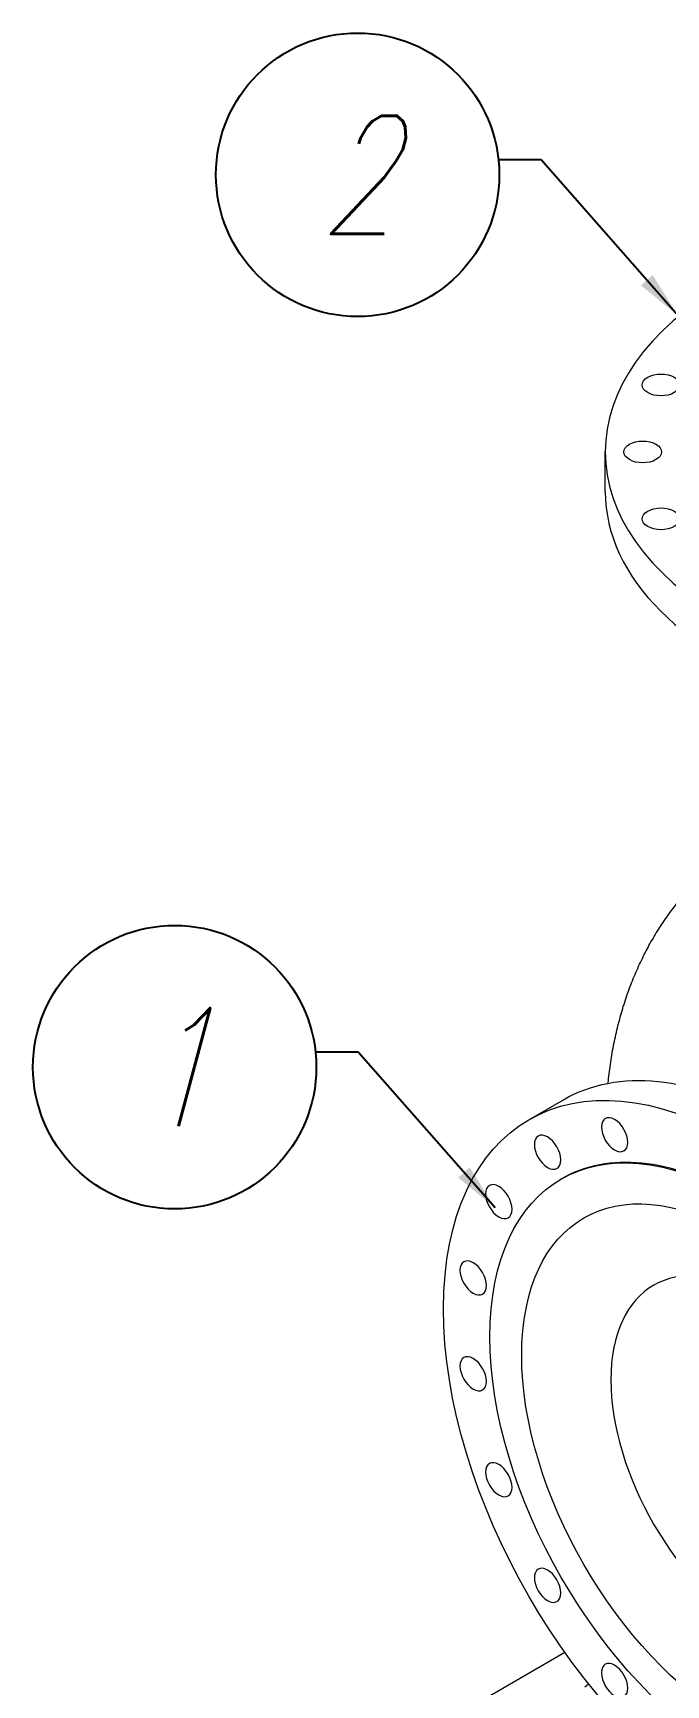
# Model space of a CAD drawing. Header units: millimetres. Extents: x -2122 to 22797, y 3569 to 89276.
# Drawn here: x 5551 to 6087, y 80983 to 82381 of the extents above; entities that cross this region are included whole.
import ezdxf
from ezdxf.enums import TextEntityAlignment as Align

# ---------------------------------------------------------------- set-up
doc = ezdxf.new("R2010")
doc.units = ezdxf.units.MM
doc.header["$LTSCALE"] = 20
doc.layers.add('IA-TEXT', color=2, linetype='Continuous')
doc.layers.add('IA-TRAZ', color=8, linetype='Continuous', lineweight=5)
doc.styles.add('ING-AMB', font='romans.shx', dxfattribs={"width": 0.75, "oblique": 15})
doc.styles.add('SALVADOR', font='romans.shx', dxfattribs={"width": 0.75, "oblique": 15})
doc.dimstyles.new('ING-AMB 16', dxfattribs={"dimscale": 16, "dimtxt": 3, "dimasz": 2.5, "dimexe": 1, "dimexo": 1, "dimgap": 1, "dimtad": 1, "dimdec": 0, "dimzin": 0, "dimdsep": 46, "dimtxsty": 'ING-AMB', "dimcen": 0.1, "dimclrd": 7, "dimclre": 7, "dimclrt": 2, "dimadec": 0, "dimazin": 0, "dimtfac": 1, "dimtdec": 0, "dimtmove": 0, "dimatfit": 0, "dimfxl": 1.25, "dimtfill": 1, "dimtolj": 1, "dimtzin": 0, "dimarcsym": 1})

# ---------------------------------------------------------------- blocks, each defined once
blk = doc.blocks.new('EJE')
blk.add_circle((0, 6), 6)
at = {"style": 'SALVADOR', "oblique": 15, "width": 0.75}
blk.add_attdef('N', text='', height=5, dxfattribs=at).set_placement((0, 6), align=Align.MIDDLE)
blk = doc.blocks.new('A$C6cb7b9ed')
at = {"color": 0, "linetype": 'Continuous', "lineweight": 0, "extrusion": (2.77556e-16, 0.816497, 0.57735)}
for p, q in [((-2433.9, 6026.1), (-2433.9, 6059.9)), ((-2498.7, 5494.7), (-2469.4, 5511.6)), ((-2422.2, 5458.1), (-2422.2, 5458.2)), ((-2400.2, 5457.1), (-2400.2, 5457.1)), ((-2471.2, 5444.6), (-2470.1, 5445.2)), ((-2470.6, 5444.9), (-2470.1, 5445.2)), ((-2468.1, 5043.7), (-2629.2, 4950.7)), ((-2451.1, 5014.7), (-2448, 5017.2))]:
    blk.add_line(p, q, dxfattribs=at)
at = {"color": 0, "linetype": 'Continuous', "lineweight": 0}
for centre, major_axis, start_param, end_param in [((-2084.7, 6059.9), (-349.2, 0), -2.356194, 3.926991), ((-2386.7, 6116.6), (-15.9, 0), -5.497787, 0.785398), ((-2402.2, 6059.9), (-15.9, 0), -5.497787, 0.785398), ((-2084.7, 6026.1), (-349.2, 0), 0, 3.141593), ((-2386.7, 6003.3), (-15.9, 0), -3.926991, 2.356194), ((-2305.4, 5203), (-87.5, 151.6), -3.926991, 2.356194)]:
    blk.add_ellipse(centre, major_axis=major_axis, ratio=0.57735, start_param=start_param, end_param=end_param, dxfattribs=at)
at = {"color": 0, "linetype": 'Continuous', "lineweight": 0, "extrusion": (2.25496e-16, 3.86585e-16, -1)}
blk.add_ellipse((-2324, 5192.2), major_axis=(174.6, -302.5), ratio=0.57735, start_param=-2.356194, end_param=3.926991, dxfattribs=at)
at = {"color": 0, "linetype": 'Continuous', "lineweight": 0, "extrusion": (1.05311e-16, 3.17196e-16, -1)}
blk.add_ellipse((-2294.8, 5209.1), major_axis=(-174.6, 302.5), ratio=0.57735, start_param=0, end_param=0.785398, dxfattribs=at)
at = {"color": 0, "linetype": 'Continuous', "lineweight": 0, "extrusion": (6.09555e-17, 2.27489e-16, -1)}
blk.add_ellipse((-2325.1, 5191.6), major_axis=(146, -253), ratio=0.57735, start_param=-2.356194, end_param=3.926991, dxfattribs=at)
at = {"color": 0, "linetype": 'Continuous', "lineweight": 0, "extrusion": (-1.11022e-16, 1.92296e-16, -1)}
for centre, major_axis, start_param, end_param in [((-2426, 5482), (-7.9, 13.7), -5.497787, 0.785398), ((-2482.8, 5467.2), (7.9, -13.7), -5.497787, 0.785398), ((-2325.1, 5191.6), (127, -220), -2.356194, 3.926991), ((-2524.1, 5425.4), (7.9, -13.7), -5.497787, 0.785398), ((-2545.8, 5360.8), (-7.9, 13.7), -5.497787, 0.785398), ((-2545.8, 5279.7), (7.9, -13.7), -5.497787, 0.785398), ((-2524.1, 5190), (-7.9, 13.7), -5.497787, 0.785398), ((-2426, 5020.1), (7.9, -13.7), -5.497787, 0.785398)]:
    blk.add_ellipse(centre, major_axis=major_axis, ratio=0.57735, start_param=start_param, end_param=end_param, dxfattribs=at)
at = {"color": 0, "linetype": 'Continuous', "lineweight": 0, "extrusion": (1.33067e-16, 2.69122e-16, -1)}
blk.add_ellipse((-2324, 5192.2), major_axis=(-146.1, 253), ratio=0.57735, start_param=0, end_param=0.785398, dxfattribs=at)
at = {"color": 0, "linetype": 'Continuous', "lineweight": 0, "extrusion": (2.94814e-17, 3.37515e-16, -1)}
blk.add_ellipse((-2294.7, 5209.1), major_axis=(-139.7, 242), ratio=0.57735, start_param=0.105387, end_param=0.105516, dxfattribs=at)
at = {"color": 0, "linetype": 'Continuous', "lineweight": 0, "extrusion": (-1.48742e-17, 2.47807e-16, -1)}
blk.add_ellipse((-2482.8, 5100.6), major_axis=(7.9, -13.7), ratio=0.57735, start_param=-3.926991, end_param=2.356194, dxfattribs=at)
at = {"color": 0, "linetype": 'Continuous', "lineweight": 0}
blk.add_open_spline([(-2431.5, 5525.5), (-2431.4, 5526.9), (-2431.2, 5528.2), (-2430.5, 5534.9), (-2429.8, 5540.2), (-2428.2, 5550.7), (-2427.2, 5555.9), (-2425.1, 5566.1), (-2424, 5571.1), (-2421.4, 5581), (-2420.1, 5585.8), (-2417.1, 5595.5), (-2415.4, 5600.4), (-2411.9, 5610), (-2410, 5614.7), (-2406, 5624), (-2403.9, 5628.5), (-2399.6, 5637.1), (-2397.5, 5641.1), (-2392.8, 5649.3), (-2390.4, 5653.3), (-2385.3, 5661.2), (-2382.6, 5665.2), (-2377.1, 5672.8), (-2374.2, 5676.5), (-2368.5, 5683.6), (-2365.6, 5687), (-2360.9, 5692.1), (-2359.3, 5693.8), (-2357.6, 5695.5)], degree=3, knots=[439.324417, 439.324417, 439.324417, 439.324417, 444.092026, 444.092026, 463.414001, 463.414001, 482.616097, 482.616097, 501.721509, 501.721509, 520.531753, 520.531753, 539.817608, 539.817608, 559.209998, 559.209998, 578.023209, 578.023209, 595.777321, 595.777321, 614.112132, 614.112132, 632.624936, 632.624936, 651.316251, 651.316251, 668.489015, 668.489015, 677.488699, 677.488699, 677.488699, 677.488699], dxfattribs=at)
blk.add_open_spline([(-2432.2, 5457.3), (-2432.2, 5457.3), (-2432.2, 5457.4), (-2432.2, 5457.4)], degree=3, dxfattribs=at)

msp = doc.modelspace()

# ---------------------------------------------------------------- block references
at = {"layer": 'IA-TEXT', "xscale": 20, "yscale": 20, "zscale": 20}
for p, values in [((5826.1, 82141), {'N': '2'}), ((5671.1, 81385.7), {'N': '1'})]:
    msp.add_blockref('EJE', p, dxfattribs=at).add_auto_attribs(values)
at = {"layer": 'IA-TRAZ'}
msp.add_blockref('A$C6cb7b9ed', (8469.8, 75966.5, 10192.1), dxfattribs=at)

# ---------------------------------------------------------------- leaders
at = {"layer": 'IA-TEXT'}
for points in [[(6097.5, 82141.7), (5981.6, 82273.6), (5945.4, 82273.6)], [(5942.6, 81386.5), (5826.6, 81518.3), (5790.5, 81518.3)]]:
    msp.add_leader(points, dimstyle='ING-AMB 16', override={"dimgap": 1, "dimtad": 0}, dxfattribs=at)

doc.saveas('drawing.dxf')
